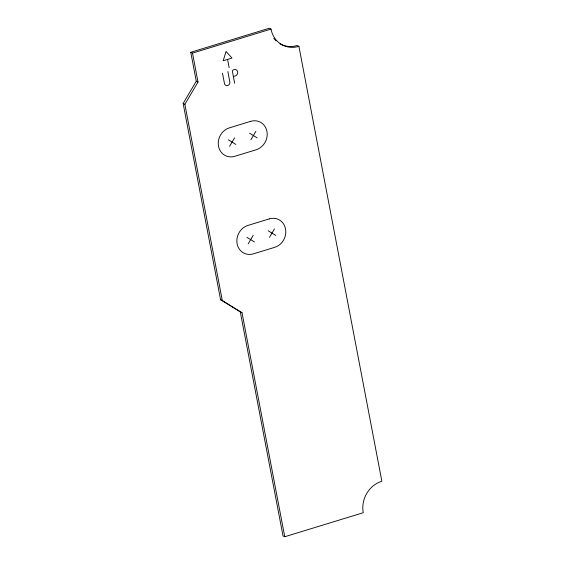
<?xml version="1.0" encoding="UTF-8"?>
<svg xmlns="http://www.w3.org/2000/svg" width="565" height="565" viewBox="0 0 565 565"><rect width="100%" height="100%" fill="white"/><g stroke="black" fill="none" stroke-linecap="round" stroke-linejoin="round"><path stroke-width="0.85" d="M183.145 103.473L196.281 81.212L190.765 52.284L269.272 28.25L271.002 29.083A25.891 23.179 -64.3 0 0 298.906 46.351L381.855 481.211A25.891 23.179 -64.3 0 0 363.26 512.716L284.76 536.75L283.023 535.917L240.295 311.908L220.576 299.704L183.145 103.473L184.875 104.306L222.306 300.545L242.025 312.742L284.76 536.75M184.875 104.306L198.018 82.045L192.496 53.117L190.765 52.284M229.567 146.328L234.574 137.846M250.874 139.802L255.881 131.327M248.169 243.868L253.177 235.386M269.484 237.342L274.491 228.86M192.496 53.117L271.002 29.083M227.264 59.516L223.189 60.766L226.056 51.45L231.968 58.082L227.575 59.424L229.157 67.701M233.67 76.395L235.266 75.908A3.326 2.98 -64.3 0 0 237.66 71.861A3.326 2.98 -64.3 0 0 234.072 69.643L233.613 69.778A1.617 1.448 -64.3 0 0 232.455 71.748L234.645 83.232M298.906 46.351L297.169 45.518A25.891 23.179 -64.3 0 1 280.071 43.823M196.281 81.212L198.018 82.045M220.576 299.704L222.306 300.545M240.295 311.908L242.025 312.742M249.624 133.241L257.139 137.888M228.309 139.767L235.824 144.414M268.234 230.781L275.741 235.428M246.919 237.307L254.434 241.954M227.857 71.543L229.828 81.876A2.987 2.67 -64.3 0 1 227.681 85.513A2.987 2.67 -64.3 0 1 224.467 83.521L222.497 73.182M276.08 40.892A25.891 23.179 -64.3 0 1 273.799 38.392M250.669 121.341L229.355 127.867A15.1 13.518 -64.3 0 0 218.507 146.243A15.1 13.518 -64.3 0 0 234.779 156.314L256.093 149.789A15.1 13.518 -64.3 0 0 266.941 131.412A15.1 13.518 -64.3 0 0 250.669 121.341M269.272 218.881L247.964 225.407A15.1 13.518 -64.3 0 0 237.109 243.783A15.1 13.518 -64.3 0 0 253.388 253.855L274.703 247.329A15.1 13.518 -64.3 0 0 285.551 228.952A15.1 13.518 -64.3 0 0 269.272 218.881"/></g></svg>
